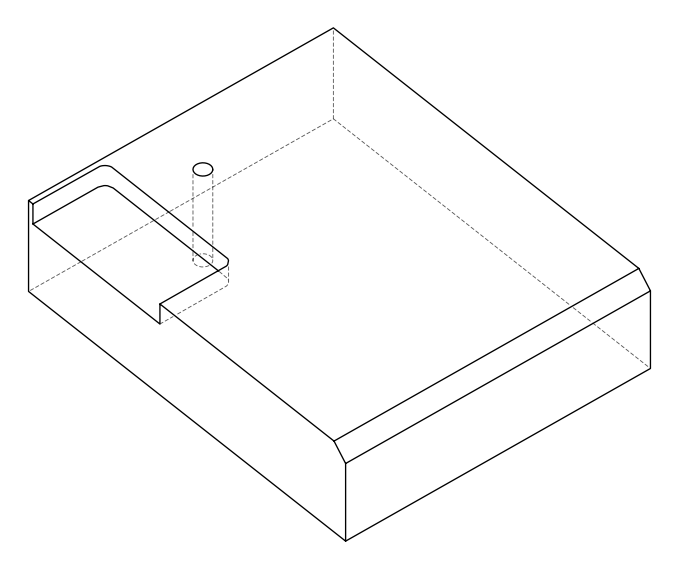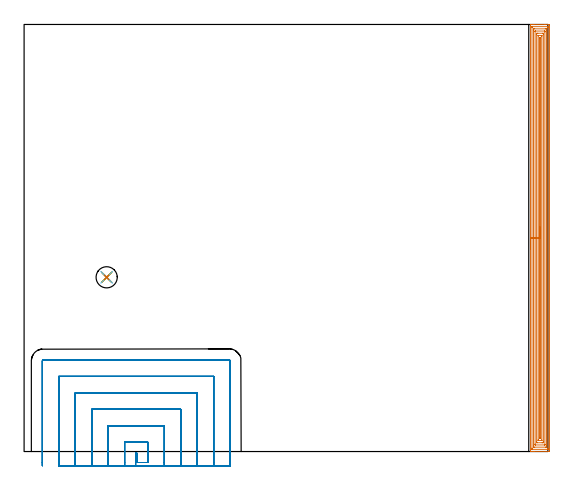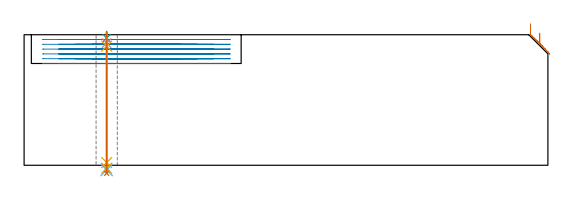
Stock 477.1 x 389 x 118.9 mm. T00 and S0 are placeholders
(PLAN: 7 operations, 6 tool changes, 51.4 min)
(1 AREA_MILL | FG_CHAMFER_SURFACE | UGT0205_001 | 21.99 min | 58877 mm3)
(2 MILL_SLOT | SLOT_PARTIAL_RECTANGULAR | UGT0201_136 | Follow Part, ap 5, ae 75% | 27.75 min | 466803 mm3)
(3 SPOT_DRILL | STEP1HOLE | NXT0321_9005460120000 | 0.05 min | 201 mm3)
(4 DRILL_BLIND_HOLE_INTO_CENTER | STEP1HOLE | NXT0301_022 | 0.04 min | 97 mm3)
(5 GUN_DRILL_THROUGH_HOLE | STEP1HOLE | UGT0307_001 | 0.53 min | 2138 mm3)
(6 SPADE_DRILL_TO_ENLARGE_THROUGH_HOLE | STEP1HOLE | UGT0306_003 | 0.5 min | 12120 mm3)
(7 DRILL_TO_ENLARGE_THROUGH_HOLE | STEP1HOLE | UGT0301_260 | 0.51 min | 20163 mm3)
(TOOL UGT0205_001 | Chamfer Mill 20 x 3 x 45 deg. | D20 FL50 Z2)
(TOOL UGT0201_136 | Carbide End Mill 20.0 | D20 FL30 Z4)
(TOOL NXT0321_9005460120000 | NC Spot Drill, 142deg, 12mm, Carbide, Uncoated | D12 PA142 FL30 Z2)
(TOOL NXT0301_022 | Carbide Drill 5.1mm [860.1-0510-015A1-MM 2214] | D5.1 PA140 FL28 Z2)
(TOOL UGT0307_001 | Gun Drill 5 mm | D5 PA130 FL24 Z1)
(TOOL UGT0306_003 | Spade Drill 12.5mm | D12.5 PA132 FL10 Z2)
(TOOL UGT0301_260 | Twist Drill 19.3 mm | D19.3 PA118 FL140 Z2)
(OP 1 AREA_MILL)
G17 G21 G94 G90
T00 M6
G54
G17 G0 G90 X461.2 Y184.5 S1061 M3
G43 Z128.9 H0
G94 G1 Y184.538 Z128.028 F250.
Y184.652 Z127.163
Y184.841 Z126.312
Y185.103 Z125.48
Y185.437 Z124.674
Y185.84 Z123.9
Y186.308 Z123.164
Y186.84 Z122.472
Y187.429 Z121.829
Y188.072 Z121.239
Y188.764 Z120.708
Y189.5 Z120.24
Y190.274 Z119.837
Y191.08 Z119.503
Y191.912 Z119.241
Y192.763 Z119.052
Y193.628 Z118.938
Y194.5 Z118.9
Y388.827
X461.203 Y388.99 Z118.888
X461.344 Y388.998 Z118.748
X461.492 Y389. Z118.608
X461.775 Z118.324
X462.453 Z117.642
X463.668 Z116.429
X464.205 Z115.889
X474.549 Z105.548
X477.616 Z102.482
X478.223 Y388.996 Z101.874
X478.593 Y388.99 Z101.505
X478.597 Y388.762 Z101.501
X478.6 Y388.38 Z101.5
Y387.996
Y0.62
X478.597 Y0.238 Z101.501
X478.593 Y0.01 Z101.505
X478.223 Y0.004 Z101.874
X477.616 Y0. Z102.482
X464.813 Z115.282
X464.205 Z115.889
X463.668 Z116.429
X463.329 Z116.767
X462.792 Z117.304
X462.453 Z117.642
X461.492 Z118.608
X461.345 Z118.747
X461.268 Y0.003 Z118.823
X461.203 Y0.01 Z118.888
X461.2 Y0.173 Z118.9
Y194.5
X462.614 Z117.486
X462.615 Y386.428 Z117.485
X462.616 Y386.593 Z117.484
X462.621 Y386.957 Z117.479
X462.626 Y386.99 Z117.474
X462.692 Y386.994 Z117.408
X462.798 Y386.998 Z117.302
X462.931 Y387. Z117.169
X476.949 Y386.999 Z103.151
X477.123 Y386.995 Z102.977
X477.154 Y386.992 Z102.946
X477.179 Y386.986 Z102.921
X477.18 Y386.947 Z102.92
X477.184 Y386.759 Z102.916
X477.185 Y386.593 Z102.915
X477.186 Y385.864 Z102.914
X477.185 Y2.572 Z102.915
X477.184 Y2.406 Z102.916
X477.179 Y2.043 Z102.921
X477.174 Y2.01 Z102.926
X477.108 Y2.006 Z102.992
X477.002 Y2.002 Z103.098
X476.869 Y2. Z103.231
X462.851 Y2.001 Z117.249
X462.677 Y2.005 Z117.423
X462.646 Y2.008 Z117.454
X462.621 Y2.014 Z117.479
X462.62 Y2.053 Z117.48
X462.616 Y2.241 Z117.484
X462.615 Y2.406 Z117.485
X462.614 Y3.135 Z117.486
Y194.5
X464.028 Z116.072
X464.029 Y384.093 Z116.071
X464.034 Y384.807 Z116.066
X464.036 Y384.98 Z116.064
X464.205 Y384.99 Z115.895
X464.893 Y384.999 Z115.207
X474.719 Y385. Z105.381
X475.408 Y384.997 Z104.692
X475.595 Y384.99 Z104.505
X475.765 Y384.977 Z104.335
X475.768 Y384.807 Z104.332
X475.77 Y384.628 Z104.33
X475.771 Y383.913 Z104.329
X475.772 Y383.733 Z104.328
X475.771 Y4.907 Z104.329
X475.766 Y4.193 Z104.334
X475.764 Y4.02 Z104.336
X475.595 Y4.01 Z104.505
X474.907 Y4.001 Z105.193
X465.081 Y4. Z115.019
X464.392 Y4.003 Z115.708
X464.205 Y4.01 Z115.895
X464.035 Y4.023 Z116.065
X464.032 Y4.193 Z116.068
X464.03 Y4.372 Z116.07
X464.029 Y5.087 Z116.071
X464.028 Y5.267 Z116.072
Y194.5
X465.443 Z114.657
Y382.65
X465.446 Y382.826 Z114.654
X465.45 Y382.964 Z114.65
X465.454 Y382.991 Z114.646
X465.476 Y382.994 Z114.624
X465.529 Y382.997 Z114.571
X465.957 Y383. Z114.143
X473.862 Z106.238
X474.268 Y382.99 Z105.832
X474.351 Y382.979 Z105.749
X474.354 Y382.92 Z105.746
X474.356 Y382.858 Z105.744
X474.357 Y382.495 Z105.743
Y382.126
Y6.35
X474.354 Y6.174 Z105.746
X474.35 Y6.036 Z105.75
X474.346 Y6.009 Z105.754
X474.324 Y6.006 Z105.776
X474.271 Y6.003 Z105.829
X473.843 Y6. Z106.257
X465.938 Z114.162
X465.532 Y6.01 Z114.568
X465.449 Y6.021 Z114.651
X465.446 Y6.08 Z114.654
X465.444 Y6.142 Z114.656
X465.443 Y6.505 Z114.657
Y6.874
Y194.5
X466.857 Z113.243
Y380.339
X466.861 Y380.774 Z113.239
X466.864 Y380.982 Z113.236
X467.07 Y380.992 Z113.03
X467.71 Y380.999 Z112.39
X467.938 Y381. Z112.162
X472.32 Y380.998 Z107.78
X472.824 Y380.99 Z107.276
X472.936 Y380.977 Z107.164
X472.943 Y380.339 Z107.157
Y8.661
X472.939 Y8.226 Z107.161
X472.936 Y8.018 Z107.164
X472.73 Y8.008 Z107.37
X472.09 Y8.001 Z108.01
X471.862 Y8. Z108.238
X467.48 Y8.002 Z112.62
X466.976 Y8.01 Z113.124
X466.864 Y8.023 Z113.236
X466.857 Y8.661 Z113.243
Y194.5
X468.271 Z111.829
Y378.552
X468.273 Y378.872 Z111.827
X468.276 Y378.979 Z111.824
X468.278 Y378.989 Z111.822
X468.285 Y378.993 Z111.815
X468.312 Y378.997 Z111.788
X468.366 Y378.999 Z111.734
X471.214 Y379. Z108.886
X471.36 Y378.998 Z108.74
X471.477 Y378.994 Z108.623
X471.513 Y378.99 Z108.587
X471.522 Y378.985 Z108.578
X471.524 Y378.964 Z108.576
X471.527 Y378.873 Z108.573
X471.528 Y378.552 Z108.572
X471.529 Y378.231 Z108.571
Y10.448
X471.527 Y10.128 Z108.573
X471.524 Y10.021 Z108.576
X471.522 Y10.011 Z108.578
X471.515 Y10.007 Z108.585
X471.488 Y10.003 Z108.612
X471.434 Y10.001 Z108.666
X468.586 Y10. Z111.514
X468.44 Y10.002 Z111.66
X468.323 Y10.006 Z111.777
X468.287 Y10.01 Z111.813
X468.278 Y10.015 Z111.822
X468.276 Y10.036 Z111.824
X468.274 Y10.127 Z111.827
X468.272 Y10.448 Z111.828
X468.271 Y10.769 Z111.829
Y194.5
X469.685 Z110.415
X469.686 Y376.537 Z110.414
X469.689 Y376.765 Z110.411
X469.692 Y376.837 Z110.408
X470.109 Y376.999 Z109.991
X470.111 Y376.997 Z109.989
X470.113 Y376.995 Z109.987
X470.114 Y376.765 Z109.986
X470.115 Y376.328 Z109.985
X470.114 Y12.463 Z109.986
X470.112 Y12.235 Z109.988
X470.108 Y12.025 Z109.992
X470.014 Y12.01 Z110.086
X469.691 Y12.001 Z110.409
X469.689 Y12.003 Z110.411
X469.687 Y12.005 Z110.413
X469.685 Y12.9 Z110.415
Y194.5
Y195.372 Z110.453
Y196.236 Z110.567
Y197.088 Z110.755
Y197.92 Z111.018
Y198.726 Z111.352
Y199.5 Z111.754
Y200.236 Z112.223
Y200.928 Z112.754
Y201.571 Z113.344
Y202.16 Z113.987
Y202.691 Z114.679
Y203.16 Z115.415
Y203.563 Z116.188
Y203.897 Z116.994
Y204.159 Z117.826
Y204.348 Z118.678
Y204.462 Z119.543
Y204.5 Z120.415
G0 Z128.9
M5
M2
(OP 2 MILL_SLOT)
G17 G21 G94 G90
T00 M6
G54
G17 G0 G90 X101.6 Y-13. S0 M3
G43 Z128.9 H0
Z114.533
G94 G1 Y-10. F250.
Y-1.5 F500.
X102.7
Y-10.
X112.7
Y8.5
X91.6
Y-10.
Y-13. F250.
X127.7
Y-10.
Y23.5 F500.
X76.6
Y-10.
Y-13. F250.
X142.7
Y-10.
Y38.5 F500.
X61.6
Y-10.
Y-13. F250.
X157.7
Y-10.
Y53.5 F500.
X46.6
Y-10.
Y-13. F250.
X172.7
Y-10.
Y68.5 F500.
X31.6
Y-10.
Y-13. F250.
X187.7
Y-10.
Y82.5 F500.
G3 X186.7 Y83.5 R1.
G1 X17.6
G3 X16.6 Y82.5 R1.
G1 Y-10.
Y-13. F250.
G0 X101.6 Z110.167
G1 Y-10.
Y-1.5 F500.
X102.7
Y-10.
X112.7
Y8.5
X91.6
Y-10.
Y-13. F250.
X127.7
Y-10.
Y23.5 F500.
X76.6
Y-10.
Y-13. F250.
X142.7
Y-10.
Y38.5 F500.
X61.6
Y-10.
Y-13. F250.
X157.7
Y-10.
Y53.5 F500.
X46.6
Y-10.
Y-13. F250.
X172.7
Y-10.
Y68.5 F500.
X31.6
Y-10.
Y-13. F250.
X187.7
Y-10.
Y82.5 F500.
G3 X186.7 Y83.5 R1.
G1 X17.6
G3 X16.6 Y82.5 R1.
G1 Y-10.
Y-13. F250.
G0 X101.6 Z105.8
G1 Y-10.
Y-1.5 F500.
X102.7
Y-10.
X112.7
Y8.5
X91.6
Y-10.
Y-13. F250.
X127.7
Y-10.
Y23.5 F500.
X76.6
Y-10.
Y-13. F250.
X142.7
Y-10.
Y38.5 F500.
X61.6
Y-10.
Y-13. F250.
X157.7
Y-10.
Y53.5 F500.
X46.6
Y-10.
Y-13. F250.
X172.7
Y-10.
Y68.5 F500.
X31.6
Y-10.
Y-13. F250.
X187.7
Y-10.
Y82.5 F500.
G3 X186.7 Y83.5 R1.
G1 X17.6
G3 X16.6 Y82.5 R1.
G1 Y-10.
Y-13. F250.
G0 X101.6 Z101.433
G1 Y-10.
Y-1.5 F500.
X102.7
Y-10.
X112.7
Y8.5
X91.6
Y-10.
Y-13. F250.
X127.7
Y-10.
Y23.5 F500.
X76.6
Y-10.
Y-13. F250.
X142.7
Y-10.
Y38.5 F500.
X61.6
Y-10.
Y-13. F250.
X157.7
Y-10.
Y53.5 F500.
X46.6
Y-10.
Y-13. F250.
X172.7
Y-10.
Y68.5 F500.
X31.6
Y-10.
Y-13. F250.
X187.7
Y-10.
Y82.5 F500.
G3 X186.7 Y83.5 R1.
G1 X17.6
G3 X16.6 Y82.5 R1.
G1 Y-10.
Y-13. F250.
G0 X101.6 Z97.067
G1 Y-10.
Y-1.5 F500.
X102.7
Y-10.
X112.7
Y8.5
X91.6
Y-10.
Y-13. F250.
X127.7
Y-10.
Y23.5 F500.
X76.6
Y-10.
Y-13. F250.
X142.7
Y-10.
Y38.5 F500.
X61.6
Y-10.
Y-13. F250.
X157.7
Y-10.
Y53.5 F500.
X46.6
Y-10.
Y-13. F250.
X172.7
Y-10.
Y68.5 F500.
X31.6
Y-10.
Y-13. F250.
X187.7
Y-10.
Y82.5 F500.
G3 X186.7 Y83.5 R1.
G1 X17.6
G3 X16.6 Y82.5 R1.
G1 Y-10.
Y-13. F250.
G0 X101.6 Z92.7
G1 Y-10.
Y-1.5 F500.
X102.7
Y-10.
X112.7
Y8.5
X91.6
Y-10.
Y-13. F250.
X127.7
Y-10.
Y23.5 F500.
X76.6
Y-10.
Y-13. F250.
X142.7
Y-10.
Y38.5 F500.
X61.6
Y-10.
Y-13. F250.
X157.7
Y-10.
Y53.5 F500.
X46.6
Y-10.
Y-13. F250.
X172.7
Y-10.
Y68.5 F500.
X31.6
Y-10.
Y-13. F250.
X187.7
Y-10.
Y82.5 F500.
G3 X186.7 Y83.5 R1.
G1 X17.6
G3 X16.6 Y82.5 R1.
G1 Y-10.
Y-13. F250.
G0 Z128.9
M5
M2
(OP 3 SPOT_DRILL)
G17 G21 G94 G90
T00 M6
G54
G17 G0 G90 X75.2 Y158.7 S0 M3
G43 Z128.9 H0
G94 G81 G98 Z115.9 F250. R121.9
G80
M5
M2
(OP 4 DRILL_BLIND_HOLE_INTO_CENTER)
G17 G21 G94 G90
T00 M6
G54
G17 G0 G90 X75.2 Y158.7 S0 M3
G43 Z128.9 H1
G94 G81 G98 Z111.25 F250. R120.9
G80
M5
M2
(OP 5 GUN_DRILL_THROUGH_HOLE)
G17 G21 G94 G90
T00 M6
G54
G17 G0 G90 X75.2 Y158.7 M8
G43 Z128.9 H0
Z116.792
S716 M3
G94 G1 Z108.494 F125. M26
G4 X.084
Z2.5 F250.
G4 X.084
Z-2.666 F125.
G4 X.084
M5
M9
G0 Z116.792
Z128.9
M2
(OP 6 SPADE_DRILL_TO_ENLARGE_THROUGH_HOLE)
G17 G21 G94 G90
T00 M6
G54
G17 G0 G90 X75.2 Y158.7 S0 M3
G43 Z128.9 H0
G94 G73 G98 Z-4.283 F250. Q12.318 R120.9
G80
M5
M2
(OP 7 DRILL_TO_ENLARGE_THROUGH_HOLE)
G17 G21 G94 G90
T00 M6
G54
G17 G0 G90 X75.2 Y158.7 S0 M3
G43 Z128.9 H0
G94 G73 G98 Z-7.298 F250. Q18.028 R120.9
G80
M5
M2
